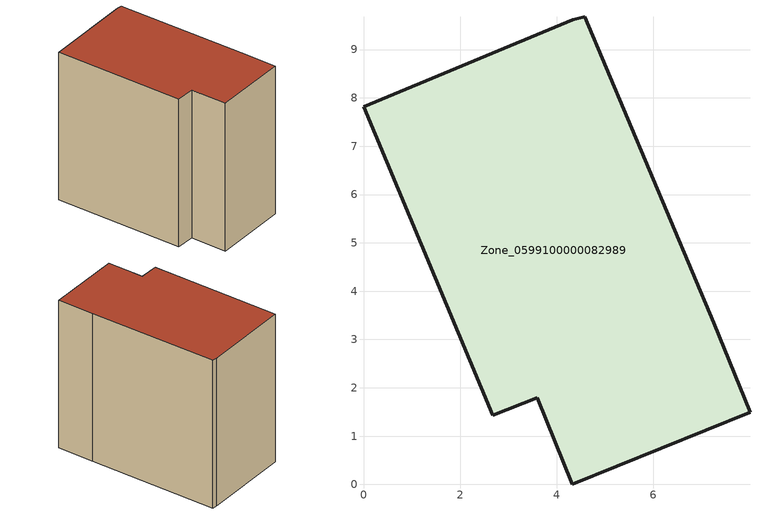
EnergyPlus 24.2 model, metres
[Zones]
Zone_0599100000082989
 floor ground (C_G): 7.25,3.34 8,1.5 4.32,0 3.6,1.8 2.68,1.43 0,7.81 4.33,9.61 4.58,9.68 z0
 wall outside (C_F): 2.68,1.43 3.6,1.8 4.32,0 8,1.5 7.25,3.34 4.58,9.68 4.33,9.61 0,7.81 2.68,1.43 z0:8.19
 roof outside (C_R): 4.58,9.68 4.33,9.61 0,7.81 2.68,1.43 3.6,1.8 4.32,0 8,1.5 7.25,3.34 z8.19
[BUILDING]
Pand.0599100000082989: North Axis=0; Terrain=City; Loads Convergence Tolerance Value=0.04; Temperature Convergence Tolerance Value=0.4; Solar Distribution=FullExterior; Maximum Number of Warmup Days=25; Minimum Number of Warmup Days=1
[Site:Location]
Rotterdam.The.Hague.AP_ZH_NLD Design_Conditions: Latitude=51.96; Longitude=4.45; Time Zone=1; Elevation=-4.5
[SITE:GROUNDTEMPERATURE:BUILDINGSURFACE]
18, 18, 18, 18, 18, 18, 18, 18, 18, 18, 18, 18
[MATERIAL] Thermal Absorptance=0.9; Solar Absorptance=0.7; Visible Absorptance=0.7
Name | Roughness | Thickness | Conductivity | Density | Specific Heat
G.TI.1946 | MediumSmooth | 0.15 | 1 | 540 | 1210
F.TI.1946 | Rough | 0.3 | 0.857143 | 1920 | 840
R.TI.1946 | MediumRough | 0.2 | 0.1 | 1500 | 1000
[CONSTRUCTION]
C_G: G.TI.1946
C_F: F.TI.1946
C_R: R.TI.1946
[ZONE]
Zone_0599100000082989: Type=1; Multiplier=1; Ceiling Height=Autocalculate; Volume=Autocalculate; Floor Area=autocalculate; Part of Total Floor Area=Yes
[ZONEINFILTRATION:DESIGNFLOWRATE]
Infil_Zone_0599100000082989: Zone or ZoneList or Space or SpaceList=Zone_0599100000082989; Schedule=AlwaysOn; Design Flow Rate Calculation Method=Flow/Area; Flow Rate per Floor Area=0.003; Constant Term Coefficient=1; Temperature Term Coefficient=0; Velocity Term Coefficient=0; Velocity Squared Term Coefficient=0
[HVACTEMPLATE:ZONE:IDEALLOADSAIRSYSTEM]
Zone_0599100000082989: Maximum Heating Supply Air Temperature=50; Minimum Cooling Supply Air Temperature=13; Maximum Heating Supply Air Humidity Ratio=0.0156; Minimum Cooling Supply Air Humidity Ratio=0.0077; Heating Limit=NoLimit; Cooling Limit=NoLimit; Dehumidification Control Type=ConstantSensibleHeatRatio; Cooling Sensible Heat Ratio=0.7; Dehumidification Setpoint=60; Humidification Control Type=None; Humidification Setpoint=30; Outdoor Air Method=None; Outdoor Air Flow Rate per Person=0.00944; Outdoor Air Flow Rate per Zone Floor Area=0; Outdoor Air Flow Rate per Zone=0; Demand Controlled Ventilation Type=None; Outdoor Air Economizer Type=NoEconomizer; Heat Recovery Type=None; Sensible Heat Recovery Effectiveness=0.7; Latent Heat Recovery Effectiveness=0.65
[ZONECONTROL:THERMOSTAT]
ThermostatControl_Zone_0599100000082989: Zone or ZoneList=Zone_0599100000082989; Control Type Schedule=DualSetpointControlType; Control 1=Thermostat_Zone_0599100000082989; Temperature Difference Between Cutout And Setpoint=0
[THERMOSTATSETPOINT:DUALSETPOINT]
Thermostat_Zone_0599100000082989: Heating Setpoint Temperature Schedule=HeatingSetpoint_Zone_0599100000082989; Cooling Setpoint Temperature Schedule=CoolingSetpoint_Zone_0599100000082989
[SCHEDULE:COMPACT]
HeatingSetpoint_Zone_0599100000082989: Through: 12/31, For: AllDays, Until: 24:00, 21
CoolingSetpoint_Zone_0599100000082989: Through: 12/31, For: AllDays, Until: 24:00, 24
DualSetpointControlType: Through: 12/31, For: AllDays, Until: 24:00, 4
AlwaysOn: Through: 12/31, For: AllDays, Until: 24:00, 1
